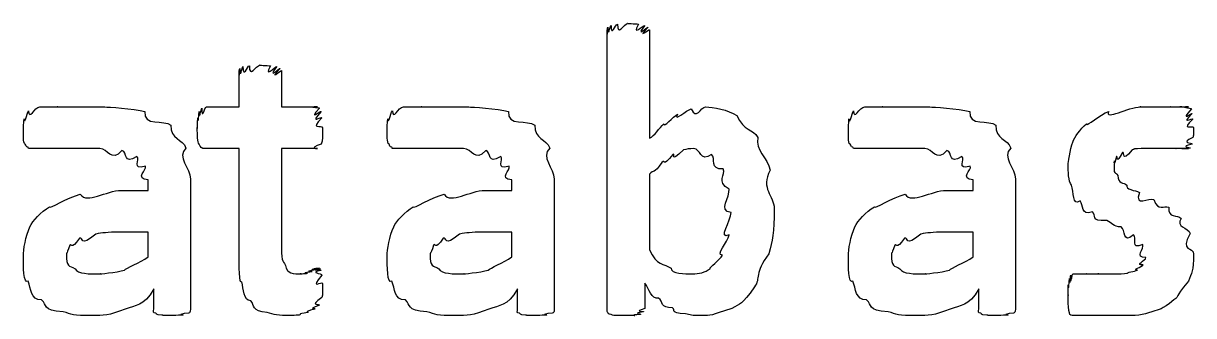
# Model space of a CAD drawing. Header units: millimetres. Extents: x 0 to 216, y 0 to 279.
# Drawn here: x 153.54 to 163.43, y 114.49 to 116.96 of the extents above; entities that cross this region are included whole.
import ezdxf

# ---------------------------------------------------------------- set-up
doc = ezdxf.new("R2010")
doc.units = ezdxf.units.MM
doc.layers.get('0').update_dxf_attribs({"linetype": 'CONTINUOUS'})

msp = doc.modelspace()

# ---------------------------------------------------------------- linework, layer by layer
at = {"color": 0}
for p, q in [((158.472, 114.547), (158.472, 116.906)), ((158.83, 116.906), (158.83, 115.991)), ((155.363, 116.255), (155.363, 116.564)), ((155.721, 116.564), (155.721, 116.255)), ((155.087, 116.255), (155.363, 116.255)), ((155.721, 116.255), (156.024, 116.255)), ((155.363, 115.903), (155.082, 115.903)), ((155.363, 115.01), (155.363, 115.903)), ((156.024, 115.903), (155.721, 115.903)), ((155.721, 115.903), (155.721, 115.131)), ((158.83, 115.688), (158.83, 115.048)), ((154.594, 115.55), (154.594, 115.638)), ((154.952, 115.644), (154.952, 114.547)), ((157.667, 115.55), (157.667, 115.638)), ((158.025, 115.644), (158.025, 114.547)), ((161.563, 115.55), (161.563, 115.638)), ((161.921, 115.644), (161.921, 114.547)), ((154.368, 115.55), (154.594, 115.55)), ((157.441, 115.55), (157.667, 115.55)), ((161.337, 115.55), (161.563, 115.55)), ((159.519, 115.363), (159.519, 115.363)), ((159.883, 115.395), (159.883, 115.395)), ((154.594, 115.197), (154.357, 115.197)), ((154.594, 114.988), (154.594, 115.197)), ((157.667, 115.197), (157.43, 115.197)), ((157.667, 114.988), (157.667, 115.197)), ((161.563, 115.197), (161.326, 115.197)), ((161.563, 114.988), (161.563, 115.197)), ((163.426, 115.01), (163.426, 115.01)), ((158.791, 114.767), (158.791, 114.552)), ((154.643, 114.547), (154.643, 114.718)), ((156.068, 114.762), (156.068, 114.762)), ((157.716, 114.547), (157.716, 114.718)), ((161.612, 114.547), (161.612, 114.718))]:
    msp.add_line(p, q, dxfattribs=at)
for points in [[(158.477, 116.928), (158.483, 116.829), (158.494, 116.94), (158.505, 116.944)], [(158.505, 116.944), (158.508, 116.84), (158.538, 116.955), (158.56, 116.955)], [(158.56, 116.955), (158.556, 116.842), (158.615, 116.961), (158.648, 116.961)], [(158.648, 116.961), (158.626, 116.961), (158.714, 116.958), (158.736, 116.955)], [(158.736, 116.955), (158.673, 116.84), (158.78, 116.951), (158.791, 116.944)], [(158.791, 116.944), (158.699, 116.829), (158.815, 116.935), (158.819, 116.928)], [(158.472, 116.906), (158.472, 116.814), (158.473, 116.92), (158.477, 116.928)], [(158.819, 116.928), (158.71, 116.818), (158.83, 116.917), (158.83, 116.906)], [(155.363, 116.564), (155.363, 116.465), (155.364, 116.572), (155.368, 116.581)], [(155.368, 116.581), (155.374, 116.479), (155.385, 116.593), (155.396, 116.597)], [(155.396, 116.597), (155.399, 116.487), (155.429, 116.603), (155.451, 116.603)], [(155.451, 116.603), (155.447, 116.49), (155.506, 116.608), (155.539, 116.608)], [(155.539, 116.608), (155.517, 116.608), (155.605, 116.605), (155.627, 116.603)], [(155.627, 116.603), (155.564, 116.487), (155.671, 116.6), (155.683, 116.597)], [(155.683, 116.597), (155.59, 116.479), (155.706, 116.587), (155.71, 116.581)], [(155.71, 116.581), (155.601, 116.465), (155.721, 116.567), (155.721, 116.564)], [(153.585, 116.222), (153.588, 116.137), (153.635, 116.255), (153.679, 116.255)], [(153.679, 116.255), (153.676, 116.255), (153.774, 116.255), (153.833, 116.255)], [(153.833, 116.255), (153.795, 116.255), (153.954, 116.255), (154.021, 116.255)], [(154.021, 116.255), (154.048, 116.255), (154.16, 116.255), (154.23, 116.255)], [(154.23, 116.255), (154.249, 116.255), (154.474, 116.242), (154.566, 116.217)], [(155.049, 116.245), (155.046, 116.137), (155.072, 116.255), (155.087, 116.255)], [(156.024, 116.255), (155.928, 116.255), (156.037, 116.251), (156.041, 116.245)], [(156.658, 116.222), (156.661, 116.137), (156.708, 116.255), (156.752, 116.255)], [(156.752, 116.255), (156.749, 116.255), (156.847, 116.255), (156.906, 116.255)], [(156.906, 116.255), (156.868, 116.255), (157.027, 116.255), (157.094, 116.255)], [(157.094, 116.255), (157.121, 116.255), (157.233, 116.255), (157.303, 116.255)], [(157.303, 116.255), (157.322, 116.255), (157.547, 116.242), (157.639, 116.217)], [(159.183, 116.239), (159.221, 116.137), (159.263, 116.255), (159.304, 116.255)], [(159.304, 116.255), (159.365, 116.255), (159.494, 116.231), (159.568, 116.184)], [(160.554, 116.222), (160.557, 116.137), (160.603, 116.255), (160.648, 116.255)], [(160.648, 116.255), (160.645, 116.255), (160.742, 116.255), (160.802, 116.255)], [(160.802, 116.255), (160.763, 116.255), (160.923, 116.255), (160.989, 116.255)], [(160.989, 116.255), (161.017, 116.255), (161.128, 116.255), (161.199, 116.255)], [(161.199, 116.255), (161.218, 116.255), (161.443, 116.242), (161.535, 116.217)], [(162.709, 116.217), (162.672, 116.137), (162.876, 116.255), (162.979, 116.255)], [(162.979, 116.255), (162.936, 116.255), (163.067, 116.255), (163.111, 116.255)], [(163.111, 116.255), (163.142, 116.255), (163.196, 116.255), (163.233, 116.255)], [(163.233, 116.255), (163.216, 116.255), (163.3, 116.255), (163.327, 116.255)], [(163.327, 116.255), (163.267, 116.255), (163.371, 116.255), (163.382, 116.255)], [(163.382, 116.255), (163.293, 116.255), (163.405, 116.25), (163.409, 116.239)], [(153.541, 116.057), (153.541, 116.049), (153.542, 116.134), (153.547, 116.156)], [(153.547, 116.156), (153.552, 116.093), (153.566, 116.2), (153.585, 116.222)], [(154.566, 116.217), (154.551, 116.086), (154.732, 116.152), (154.787, 116.101)], [(155.01, 116.079), (155.01, 116.053), (155.011, 116.14), (155.015, 116.162)], [(155.015, 116.162), (155.017, 116.097), (155.023, 116.202), (155.026, 116.217)], [(155.026, 116.217), (155.028, 116.126), (155.04, 116.24), (155.049, 116.245)], [(156.041, 116.245), (155.939, 116.126), (156.053, 116.231), (156.057, 116.217)], [(156.057, 116.217), (155.947, 116.097), (156.063, 116.184), (156.063, 116.162)], [(156.063, 116.162), (155.95, 116.053), (156.068, 116.112), (156.068, 116.079)], [(156.614, 116.057), (156.614, 116.049), (156.615, 116.134), (156.62, 116.156)], [(156.62, 116.156), (156.625, 116.093), (156.639, 116.2), (156.658, 116.222)], [(157.639, 116.217), (157.624, 116.086), (157.805, 116.152), (157.86, 116.101)], [(158.951, 116.112), (158.949, 116.075), (159.03, 116.173), (159.067, 116.195)], [(159.067, 116.195), (159.026, 116.119), (159.145, 116.231), (159.183, 116.239)], [(159.568, 116.184), (159.629, 116.046), (159.701, 116.076), (159.745, 115.997)], [(160.51, 116.057), (160.51, 116.049), (160.511, 116.134), (160.515, 116.156)], [(160.515, 116.156), (160.521, 116.093), (160.535, 116.2), (160.554, 116.222)], [(161.535, 116.217), (161.52, 116.086), (161.7, 116.152), (161.756, 116.101)], [(162.522, 116.112), (162.522, 116.086), (162.635, 116.191), (162.709, 116.217)], [(163.409, 116.239), (163.3, 116.115), (163.415, 116.214), (163.415, 116.2)], [(163.415, 116.2), (163.304, 116.09), (163.42, 116.173), (163.42, 116.151)], [(163.42, 116.151), (163.307, 116.049), (163.426, 116.108), (163.426, 116.079)], [(153.541, 115.991), (153.541, 115.983), (153.541, 116.035), (153.541, 116.057)], [(154.787, 116.101), (154.783, 115.983), (154.887, 115.985), (154.914, 115.908)], [(155.026, 115.941), (155.01, 115.958), (155.01, 116.016), (155.01, 116.079)], [(156.068, 116.079), (156.068, 115.958), (156.064, 115.97), (156.057, 115.941)], [(156.614, 115.991), (156.614, 115.983), (156.614, 116.035), (156.614, 116.057)], [(157.86, 116.101), (157.856, 115.983), (157.96, 115.985), (157.987, 115.908)], [(158.83, 115.991), (158.871, 116.009), (158.914, 116.079), (158.951, 116.112)], [(160.51, 115.991), (160.51, 115.983), (160.51, 116.035), (160.51, 116.057)], [(161.756, 116.101), (161.751, 115.983), (161.856, 115.985), (161.882, 115.908)], [(162.406, 115.958), (162.418, 115.998), (162.469, 116.068), (162.522, 116.112)], [(163.426, 116.079), (163.426, 115.991), (163.423, 116.021), (163.42, 115.997)], [(153.557, 115.941), (153.544, 115.943), (153.544, 115.971), (153.541, 115.991)], [(156.631, 115.941), (156.617, 115.943), (156.617, 115.971), (156.614, 115.991)], [(159.745, 115.997), (159.72, 115.888), (159.828, 115.827), (159.85, 115.721)], [(160.526, 115.941), (160.512, 115.943), (160.512, 115.971), (160.51, 115.991)], [(162.367, 115.776), (162.367, 115.766), (162.38, 115.903), (162.406, 115.958)], [(163.42, 115.997), (163.304, 115.943), (163.417, 115.955), (163.415, 115.941)], [(153.58, 115.914), (153.559, 115.916), (153.565, 115.93), (153.557, 115.941)], [(153.607, 115.903), (153.574, 115.903), (153.586, 115.905), (153.58, 115.914)], [(153.679, 115.903), (153.599, 115.903), (153.621, 115.903), (153.607, 115.903)], [(153.8, 115.903), (153.665, 115.903), (153.712, 115.903), (153.679, 115.903)], [(153.966, 115.903), (153.878, 115.903), (153.847, 115.903), (153.8, 115.903)], [(154.186, 115.903), (154.007, 115.903), (154.032, 115.903), (153.966, 115.903)], [(154.373, 115.886), (154.28, 115.784), (154.259, 115.903), (154.186, 115.903)], [(154.5, 115.836), (154.382, 115.762), (154.424, 115.875), (154.373, 115.886)], [(154.914, 115.908), (154.833, 115.828), (154.952, 115.743), (154.952, 115.644)], [(155.082, 115.903), (155.035, 115.903), (155.04, 115.915), (155.026, 115.941)], [(156.057, 115.941), (155.936, 115.903), (156.038, 115.903), (156.024, 115.903)], [(156.653, 115.914), (156.632, 115.916), (156.638, 115.93), (156.631, 115.941)], [(156.68, 115.903), (156.647, 115.903), (156.659, 115.905), (156.653, 115.914)], [(156.752, 115.903), (156.672, 115.903), (156.694, 115.903), (156.68, 115.903)], [(156.873, 115.903), (156.738, 115.903), (156.785, 115.903), (156.752, 115.903)], [(157.038, 115.903), (156.952, 115.903), (156.92, 115.903), (156.873, 115.903)], [(157.259, 115.903), (157.08, 115.903), (157.105, 115.903), (157.038, 115.903)], [(157.446, 115.886), (157.353, 115.784), (157.332, 115.903), (157.259, 115.903)], [(157.573, 115.836), (157.455, 115.762), (157.497, 115.875), (157.446, 115.886)], [(157.987, 115.908), (157.907, 115.828), (158.025, 115.743), (158.025, 115.644)], [(159.028, 115.853), (158.931, 115.737), (158.968, 115.816), (158.935, 115.787)], [(159.117, 115.892), (158.99, 115.77), (159.057, 115.871), (159.028, 115.853)], [(159.205, 115.903), (159.166, 115.903), (159.145, 115.898), (159.117, 115.892)], [(159.354, 115.853), (159.254, 115.784), (159.263, 115.903), (159.205, 115.903)], [(159.453, 115.732), (159.334, 115.722), (159.393, 115.823), (159.354, 115.853)], [(160.548, 115.914), (160.528, 115.916), (160.533, 115.93), (160.526, 115.941)], [(160.576, 115.903), (160.543, 115.903), (160.555, 115.905), (160.548, 115.914)], [(160.648, 115.903), (160.568, 115.903), (160.59, 115.903), (160.576, 115.903)], [(160.769, 115.903), (160.634, 115.903), (160.681, 115.903), (160.648, 115.903)], [(160.934, 115.903), (160.847, 115.903), (160.816, 115.903), (160.769, 115.903)], [(161.155, 115.903), (160.976, 115.903), (161, 115.903), (160.934, 115.903)], [(161.342, 115.886), (161.248, 115.784), (161.228, 115.903), (161.155, 115.903)], [(161.469, 115.836), (161.35, 115.762), (161.393, 115.875), (161.342, 115.886)], [(161.882, 115.908), (161.802, 115.828), (161.921, 115.743), (161.921, 115.644)], [(162.825, 115.87), (162.767, 115.755), (162.786, 115.85), (162.775, 115.836)], [(162.907, 115.892), (162.811, 115.773), (162.847, 115.88), (162.825, 115.87)], [(163.029, 115.903), (162.881, 115.903), (162.943, 115.898), (162.907, 115.892)], [(163.167, 115.903), (163.095, 115.903), (163.08, 115.903), (163.029, 115.903)], [(163.271, 115.903), (163.175, 115.903), (163.207, 115.903), (163.167, 115.903)], [(163.343, 115.903), (163.234, 115.903), (163.3, 115.903), (163.271, 115.903)], [(163.382, 115.903), (163.271, 115.903), (163.361, 115.903), (163.343, 115.903)], [(163.398, 115.908), (163.285, 115.903), (163.388, 115.903), (163.382, 115.903)], [(163.415, 115.941), (163.296, 115.914), (163.405, 115.915), (163.398, 115.908)], [(154.572, 115.754), (154.448, 115.718), (154.533, 115.814), (154.5, 115.836)], [(154.594, 115.638), (154.478, 115.652), (154.585, 115.721), (154.572, 115.754)], [(157.645, 115.754), (157.521, 115.718), (157.606, 115.814), (157.573, 115.836)], [(157.667, 115.638), (157.551, 115.652), (157.659, 115.721), (157.645, 115.754)], [(158.935, 115.787), (158.864, 115.682), (158.866, 115.728), (158.83, 115.688)], [(161.54, 115.754), (161.417, 115.718), (161.502, 115.814), (161.469, 115.836)], [(161.563, 115.638), (161.447, 115.652), (161.554, 115.721), (161.54, 115.754)], [(162.395, 115.594), (162.367, 115.63), (162.367, 115.705), (162.367, 115.776)], [(162.775, 115.836), (162.745, 115.729), (162.759, 115.812), (162.759, 115.798)], [(162.759, 115.798), (162.745, 115.667), (162.767, 115.71), (162.786, 115.677)], [(159.502, 115.561), (159.387, 115.623), (159.478, 115.684), (159.453, 115.732)], [(159.85, 115.721), (159.764, 115.561), (159.883, 115.509), (159.883, 115.395)], [(162.786, 115.677), (162.786, 115.605), (162.833, 115.619), (162.863, 115.594)], [(159.519, 115.363), (159.404, 115.376), (159.513, 115.498), (159.502, 115.561)], [(162.467, 115.462), (162.403, 115.409), (162.413, 115.542), (162.395, 115.594)], [(162.863, 115.594), (162.848, 115.557), (162.931, 115.551), (162.968, 115.533)], [(153.761, 115.412), (153.757, 115.387), (153.917, 115.495), (154.021, 115.517)], [(154.021, 115.517), (154.081, 115.431), (154.238, 115.55), (154.368, 115.55)], [(156.834, 115.412), (156.831, 115.387), (156.99, 115.495), (157.094, 115.517)], [(157.094, 115.517), (157.154, 115.431), (157.311, 115.55), (157.441, 115.55)], [(160.73, 115.412), (160.726, 115.387), (160.886, 115.495), (160.989, 115.517)], [(160.989, 115.517), (161.05, 115.431), (161.207, 115.55), (161.337, 115.55)], [(162.571, 115.368), (162.467, 115.336), (162.5, 115.425), (162.467, 115.462)], [(162.968, 115.533), (162.925, 115.402), (163.048, 115.495), (163.09, 115.473)], [(163.09, 115.473), (163.128, 115.363), (163.175, 115.431), (163.216, 115.407)], [(153.596, 115.241), (153.618, 115.296), (153.691, 115.368), (153.761, 115.412)], [(156.669, 115.241), (156.691, 115.296), (156.764, 115.368), (156.834, 115.412)], [(159.502, 115.175), (159.404, 115.127), (159.519, 115.299), (159.519, 115.363)], [(159.883, 115.395), (159.883, 115.189), (159.868, 115.128), (159.839, 115.015)], [(160.565, 115.241), (160.587, 115.296), (160.66, 115.368), (160.73, 115.412)], [(162.693, 115.296), (162.544, 115.285), (162.611, 115.342), (162.571, 115.368)], [(163.216, 115.407), (163.208, 115.31), (163.291, 115.349), (163.321, 115.313)], [(162.814, 115.241), (162.745, 115.244), (162.737, 115.277), (162.693, 115.296)], [(163.321, 115.313), (163.271, 115.241), (163.379, 115.237), (163.398, 115.186)], [(153.541, 114.999), (153.541, 115.039), (153.559, 115.171), (153.596, 115.241)], [(154.153, 115.181), (154.011, 115.061), (154.051, 115.161), (154.015, 115.147)], [(154.357, 115.197), (154.243, 115.197), (154.211, 115.191), (154.153, 115.181)], [(156.614, 114.999), (156.614, 115.039), (156.632, 115.171), (156.669, 115.241)], [(157.226, 115.181), (157.084, 115.061), (157.124, 115.161), (157.088, 115.147)], [(157.43, 115.197), (157.316, 115.197), (157.284, 115.191), (157.226, 115.181)], [(159.447, 115.004), (159.383, 115.001), (159.492, 115.112), (159.502, 115.175)], [(160.51, 114.999), (160.51, 115.039), (160.528, 115.171), (160.565, 115.241)], [(161.122, 115.181), (160.98, 115.061), (161.02, 115.161), (160.984, 115.147)], [(161.326, 115.197), (161.211, 115.197), (161.18, 115.191), (161.122, 115.181)], [(162.918, 115.175), (162.822, 115.09), (162.854, 115.222), (162.814, 115.241)], [(162.996, 115.092), (162.886, 115.043), (162.952, 115.153), (162.918, 115.175)], [(163.398, 115.186), (163.307, 115.024), (163.426, 115.079), (163.426, 115.01)], [(153.932, 115.087), (153.901, 114.984), (153.905, 115.039), (153.905, 115.01)], [(154.015, 115.147), (153.938, 115.032), (153.95, 115.112), (153.932, 115.087)], [(155.721, 115.131), (155.718, 114.94), (155.732, 114.963), (155.754, 114.916)], [(157.006, 115.087), (156.974, 114.984), (156.978, 115.039), (156.978, 115.01)], [(157.088, 115.147), (157.011, 115.032), (157.023, 115.112), (157.006, 115.087)], [(160.901, 115.087), (160.869, 114.984), (160.874, 115.039), (160.874, 115.01)], [(160.984, 115.147), (160.907, 115.032), (160.919, 115.112), (160.901, 115.087)], [(163.023, 114.982), (162.921, 114.979), (163.014, 115.062), (162.996, 115.092)], [(153.58, 114.784), (153.541, 114.748), (153.541, 114.917), (153.541, 114.999)], [(153.905, 115.01), (153.901, 114.902), (153.928, 114.917), (153.977, 114.888)], [(154.395, 114.877), (154.408, 114.891), (154.524, 114.94), (154.594, 114.988)], [(155.385, 114.778), (155.363, 114.748), (155.363, 114.922), (155.363, 115.01)], [(156.653, 114.784), (156.614, 114.748), (156.614, 114.917), (156.614, 114.999)], [(156.978, 115.01), (156.974, 114.902), (157.001, 114.917), (157.05, 114.888)], [(157.468, 114.877), (157.481, 114.891), (157.596, 114.94), (157.667, 114.988)], [(158.83, 115.048), (158.89, 114.913), (158.952, 114.93), (159.012, 114.894)], [(159.343, 114.888), (159.331, 114.902), (159.421, 114.956), (159.447, 115.004)], [(159.839, 115.015), (159.709, 114.847), (159.772, 114.811), (159.717, 114.734)], [(160.548, 114.784), (160.51, 114.748), (160.51, 114.917), (160.51, 114.999)], [(160.874, 115.01), (160.869, 114.902), (160.897, 114.917), (160.945, 114.888)], [(161.364, 114.877), (161.376, 114.891), (161.492, 114.94), (161.563, 114.988)], [(163.001, 114.922), (162.921, 114.913), (163.023, 114.96), (163.023, 114.982)], [(163.426, 115.01), (163.426, 114.869), (163.411, 114.85), (163.382, 114.784)], [(153.977, 114.888), (154, 114.844), (154.099, 114.844), (154.191, 114.844)], [(154.191, 114.844), (154.165, 114.844), (154.332, 114.855), (154.395, 114.877)], [(155.754, 114.916), (155.767, 114.844), (155.823, 114.844), (155.887, 114.844)], [(155.942, 114.85), (155.881, 114.855), (155.969, 114.862), (155.98, 114.866)], [(155.98, 114.866), (155.906, 114.866), (156.005, 114.879), (156.013, 114.883)], [(156.013, 114.883), (155.925, 114.877), (156.033, 114.894), (156.041, 114.894)], [(156.041, 114.894), (155.936, 114.877), (156.048, 114.891), (156.052, 114.888)], [(156.052, 114.888), (155.943, 114.873), (156.057, 114.883), (156.057, 114.872)], [(156.057, 114.872), (155.947, 114.855), (156.063, 114.851), (156.063, 114.833)], [(157.05, 114.888), (157.073, 114.844), (157.172, 114.844), (157.264, 114.844)], [(157.264, 114.844), (157.238, 114.844), (157.405, 114.855), (157.468, 114.877)], [(159.012, 114.894), (159.008, 114.844), (159.13, 114.844), (159.194, 114.844)], [(159.194, 114.844), (159.246, 114.844), (159.301, 114.858), (159.343, 114.888)], [(160.945, 114.888), (160.969, 114.844), (161.068, 114.844), (161.16, 114.844)], [(161.16, 114.844), (161.134, 114.844), (161.301, 114.855), (161.364, 114.877)], [(162.869, 114.85), (162.852, 114.855), (162.93, 114.866), (162.952, 114.877)], [(162.952, 114.877), (162.897, 114.877), (162.99, 114.902), (163.001, 114.922)], [(153.695, 114.624), (153.596, 114.624), (153.609, 114.72), (153.58, 114.784)], [(155.462, 114.618), (155.396, 114.62), (155.403, 114.715), (155.385, 114.778)], [(155.887, 114.844), (155.851, 114.844), (155.926, 114.846), (155.942, 114.85)], [(156.063, 114.833), (155.95, 114.701), (156.068, 114.791), (156.068, 114.762)], [(156.768, 114.624), (156.669, 114.624), (156.682, 114.72), (156.653, 114.784)], [(158.907, 114.64), (158.842, 114.627), (158.831, 114.719), (158.791, 114.767)], [(160.664, 114.624), (160.565, 114.624), (160.577, 114.72), (160.548, 114.784)], [(162.367, 114.751), (162.37, 114.686), (162.374, 114.791), (162.378, 114.806)], [(162.378, 114.806), (162.378, 114.715), (162.385, 114.829), (162.389, 114.833)], [(162.389, 114.833), (162.385, 114.726), (162.398, 114.844), (162.406, 114.844)], [(162.406, 114.844), (162.403, 114.844), (162.431, 114.844), (162.45, 114.844)], [(162.45, 114.844), (162.445, 114.844), (162.495, 114.844), (162.522, 114.844)], [(162.522, 114.844), (162.5, 114.844), (162.585, 114.844), (162.626, 114.844)], [(162.626, 114.844), (162.579, 114.844), (162.712, 114.844), (162.764, 114.844)], [(162.764, 114.844), (162.789, 114.844), (162.839, 114.846), (162.869, 114.85)], [(163.382, 114.784), (163.252, 114.624), (163.315, 114.668), (163.26, 114.624)], [(154.643, 114.718), (154.555, 114.565), (154.489, 114.583), (154.401, 114.547)], [(156.068, 114.762), (156.068, 114.624), (156.066, 114.675), (156.063, 114.646)], [(157.716, 114.718), (157.628, 114.565), (157.562, 114.583), (157.474, 114.547)], [(159.717, 114.734), (159.603, 114.576), (159.602, 114.596), (159.524, 114.552)], [(161.612, 114.718), (161.524, 114.565), (161.458, 114.583), (161.37, 114.547)], [(162.367, 114.668), (162.367, 114.642), (162.367, 114.729), (162.367, 114.751)], [(162.373, 114.536), (162.367, 114.554), (162.367, 114.613), (162.367, 114.668)], [(153.877, 114.525), (153.695, 114.536), (153.746, 114.58), (153.695, 114.624)], [(155.6, 114.519), (155.465, 114.531), (155.498, 114.574), (155.462, 114.618)], [(156.041, 114.58), (155.925, 114.538), (156.02, 114.558), (156.002, 114.547)], [(156.063, 114.646), (155.943, 114.565), (156.052, 114.594), (156.041, 114.58)], [(156.95, 114.525), (156.768, 114.536), (156.819, 114.58), (156.768, 114.624)], [(159.023, 114.558), (158.919, 114.558), (158.947, 114.607), (158.907, 114.64)], [(160.846, 114.525), (160.664, 114.536), (160.715, 114.58), (160.664, 114.624)], [(163.26, 114.624), (163.146, 114.536), (163.146, 114.547), (163.073, 114.525)], [(154.12, 114.492), (153.956, 114.492), (153.95, 114.502), (153.877, 114.525)], [(154.401, 114.547), (154.26, 114.492), (154.219, 114.492), (154.12, 114.492)], [(154.66, 114.513), (154.628, 114.513), (154.643, 114.531), (154.643, 114.547)], [(154.71, 114.497), (154.65, 114.499), (154.671, 114.505), (154.66, 114.513)], [(154.798, 114.492), (154.694, 114.492), (154.732, 114.493), (154.71, 114.497)], [(154.886, 114.497), (154.772, 114.492), (154.838, 114.492), (154.798, 114.492)], [(154.936, 114.513), (154.812, 114.499), (154.908, 114.5), (154.886, 114.497)], [(154.952, 114.547), (154.952, 114.513), (154.947, 114.52), (154.936, 114.513)], [(155.793, 114.492), (155.694, 114.492), (155.655, 114.5), (155.6, 114.519)], [(155.87, 114.497), (155.793, 114.492), (155.818, 114.492), (155.793, 114.492)], [(155.942, 114.519), (155.844, 114.502), (155.895, 114.504), (155.87, 114.497)], [(156.002, 114.547), (155.888, 114.516), (155.964, 114.526), (155.942, 114.519)], [(157.193, 114.492), (157.029, 114.492), (157.023, 114.502), (156.95, 114.525)], [(157.474, 114.547), (157.333, 114.492), (157.292, 114.492), (157.193, 114.492)], [(157.733, 114.513), (157.701, 114.513), (157.716, 114.531), (157.716, 114.547)], [(157.783, 114.497), (157.723, 114.499), (157.744, 114.505), (157.733, 114.513)], [(157.871, 114.492), (157.768, 114.492), (157.805, 114.493), (157.783, 114.497)], [(157.959, 114.497), (157.845, 114.492), (157.911, 114.492), (157.871, 114.492)], [(158.008, 114.513), (157.885, 114.499), (157.981, 114.5), (157.959, 114.497)], [(158.025, 114.547), (158.025, 114.513), (158.02, 114.52), (158.008, 114.513)], [(158.477, 114.519), (158.472, 114.516), (158.472, 114.536), (158.472, 114.547)], [(158.505, 114.502), (158.478, 114.505), (158.48, 114.515), (158.477, 114.519)], [(158.554, 114.492), (158.508, 114.494), (158.519, 114.499), (158.505, 114.502)], [(158.631, 114.492), (158.549, 114.492), (158.576, 114.492), (158.554, 114.492)], [(158.703, 114.492), (158.607, 114.492), (158.66, 114.492), (158.631, 114.492)], [(158.753, 114.502), (158.648, 114.494), (158.725, 114.494), (158.703, 114.492)], [(158.78, 114.525), (158.673, 114.505), (158.767, 114.51), (158.753, 114.502)], [(158.791, 114.552), (158.684, 114.52), (158.787, 114.531), (158.78, 114.525)], [(159.133, 114.508), (158.993, 114.513), (159.059, 114.536), (159.023, 114.558)], [(159.265, 114.492), (159.188, 114.492), (159.173, 114.497), (159.133, 114.508)], [(159.524, 114.552), (159.334, 114.492), (159.365, 114.492), (159.265, 114.492)], [(161.089, 114.492), (160.925, 114.492), (160.919, 114.502), (160.846, 114.525)], [(161.37, 114.547), (161.229, 114.492), (161.188, 114.492), (161.089, 114.492)], [(161.629, 114.513), (161.597, 114.513), (161.612, 114.531), (161.612, 114.547)], [(161.678, 114.497), (161.619, 114.499), (161.64, 114.505), (161.629, 114.513)], [(161.767, 114.492), (161.663, 114.492), (161.7, 114.493), (161.678, 114.497)], [(161.855, 114.497), (161.74, 114.492), (161.806, 114.492), (161.767, 114.492)], [(161.904, 114.513), (161.78, 114.499), (161.877, 114.5), (161.855, 114.497)], [(161.921, 114.547), (161.921, 114.513), (161.915, 114.52), (161.904, 114.513)], [(162.401, 114.492), (162.378, 114.492), (162.38, 114.505), (162.373, 114.536)], [(162.461, 114.492), (162.403, 114.492), (162.414, 114.492), (162.401, 114.492)], [(162.555, 114.492), (162.456, 114.492), (162.486, 114.492), (162.461, 114.492)], [(162.687, 114.492), (162.533, 114.492), (162.595, 114.492), (162.555, 114.492)], [(162.842, 114.492), (162.745, 114.492), (162.734, 114.492), (162.687, 114.492)], [(163.073, 114.525), (163.003, 114.492), (162.925, 114.492), (162.842, 114.492)]]:
    msp.add_open_spline(points, degree=3, dxfattribs=at)

doc.saveas('drawing.dxf')
